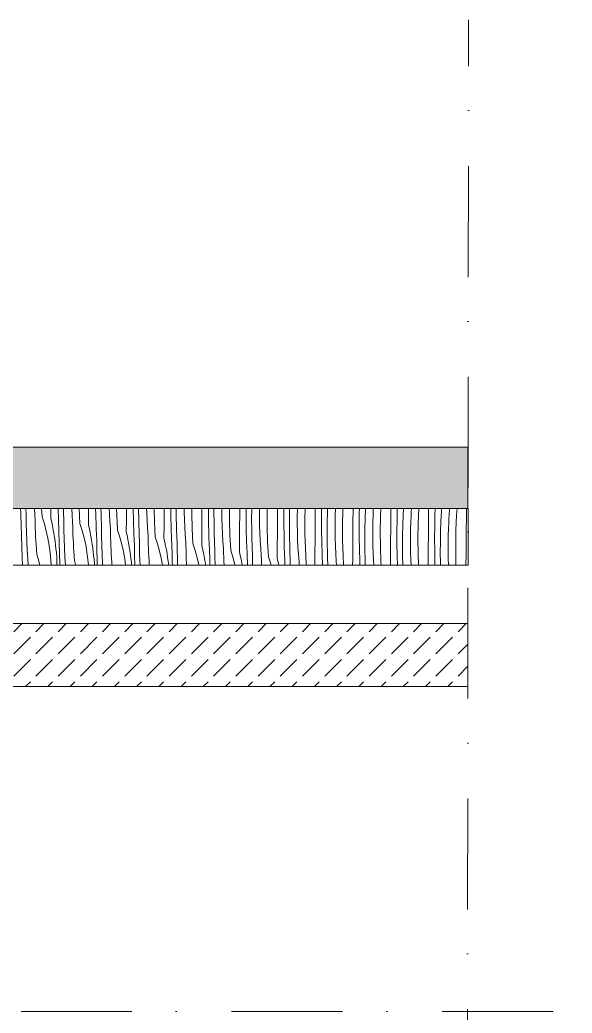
# Model space of a CAD drawing. Header units: millimetres. Extents: x -7826 to 55813, y 465 to 25965.
# Drawn here: x 41489 to 43247, y 19689 to 22848 of the extents above; entities that cross this region are included whole.
import ezdxf

# ---------------------------------------------------------------- set-up
doc = ezdxf.new("R2010")
doc.units = ezdxf.units.MM
doc.linetypes.add('Dot & Dashed', pattern=[670.277762, 352.777767, -176.388884, 0, -141.111112])
doc.layers.add('2D Drafting - General2', color=251, linetype='Continuous', lineweight=15)
doc.layers.add('2D Drafting - General81', color=251, linetype='Continuous', lineweight=20)

# ---------------------------------------------------------------- blocks, each defined once
blk = doc.blocks.new('*X24')
at = {"layer": '2D Drafting - General81', "linetype": 'Continuous'}
for p, q in [((-57324, 69532.2), (-57324.5, 69546.6)), ((-57323.8, 69527.5), (-57324, 69532.2)), ((-57307.4, 69545.8), (-57307.5, 69546.6)), ((-57307.2, 69540.2), (-57307.4, 69545.8)), ((-57307, 69534.7), (-57307.2, 69540.2)), ((-57306.7, 69529.1), (-57307, 69534.7)), ((-57306.4, 69500.5), (-57306.7, 69529.1)), ((-57278.7, 69524.2), (-57280.4, 69546.6)), ((-57255.9, 69520.1), (-57257.3, 69546.6)), ((-57228.1, 69515.2), (-57227.9, 69546.6)), ((-57203.9, 69511), (-57205.2, 69546.6)), ((-57188, 69541.2), (-57188.1, 69546.6)), ((-57187.8, 69535.7), (-57188, 69541.2)), ((-57187.6, 69530.1), (-57187.8, 69535.7)), ((-57187.4, 69524.6), (-57187.6, 69530.1)), ((-57160.4, 69527.1), (-57161.6, 69546.6)), ((-57135.8, 69499), (-57138.4, 69546.6)), ((-57108, 69494.1), (-57107.8, 69533.4)), ((-57107.8, 69533.4), (-57107.7, 69546.6)), ((-57085.2, 69527.9), (-57085.7, 69546.6)), ((-57068.2, 69531.2), (-57068.6, 69546.6)), ((-57068.1, 69525.6), (-57068.2, 69531.2)), ((-57041.8, 69530), (-57042.6, 69546.6)), ((-57040.4, 69505.9), (-57041.8, 69530)), ((-57018.3, 69525.6), (-57018.9, 69546.6)), ((-56987.7, 69512.2), (-56987.4, 69546.6)), ((-56966.2, 69544.9), (-56966.2, 69546.6)), ((-56965.2, 69506.8), (-56966.2, 69544.9)), ((-56948.9, 69543), (-56948.9, 69546.6)), ((-56948.2, 69510), (-56948.9, 69543)), ((-56922.8, 69533), (-56923.3, 69546.6)), ((-56921.8, 69508.8), (-56922.8, 69533)), ((-56898.2, 69504.4), (-56899.5, 69546.6)), ((-56867.6, 69491.1), (-56867.3, 69530.4)), ((-56867.3, 69530.4), (-56867.2, 69546.6)), ((-56846.1, 69523.7), (-56846.4, 69546.6)), ((-56828.8, 69521.9), (-56829, 69546.6)), ((-56803.5, 69535.9), (-56803.7, 69546.6)), ((-56802.8, 69511.8), (-56803.5, 69535.9)), ((-56779.6, 69531), (-56779.7, 69546.6)), ((-56778.2, 69483.2), (-56779.6, 69531)), ((-56747.3, 69509.2), (-56747, 69546.6)), ((-56726.6, 69540.7), (-56726.6, 69546.6)), ((-56726, 69502.6), (-56726.6, 69540.7)), ((-56709, 69533.7), (-56708.9, 69546.6)), ((-56708.7, 69500.7), (-56709, 69533.7)), ((-56683.8, 69538.9), (-56683.8, 69546.6)), ((-56683.4, 69514.8), (-56683.8, 69538.9)), ((-56659.5, 69509.8), (-56659.7, 69546.6)), ((-56626.9, 69527.4), (-56626.8, 69546.6)), ((-56606.5, 69519.6), (-56606.6, 69546.6)), ((-56588.9, 69512.6), (-56588.7, 69545.6)), ((-56588.7, 69545.6), (-56588.6, 69546.6)), ((-56563.7, 69541.9), (-56563.7, 69546.6)), ((-56563.7, 69517.7), (-56563.7, 69541.9)), ((-56539.7, 69536.5), (-56539.6, 69546.6)), ((-56539.4, 69488.7), (-56539.7, 69536.5)), ((-56506.9, 69506.2), (-56506.6, 69545.6)), ((-56506.6, 69545.6), (-56506.6, 69546.6)), ((-56486.6, 69536.5), (-56486.6, 69546.6)), ((-56486.5, 69498.4), (-56486.6, 69536.5)), ((-56468.6, 69524.4), (-56468.2, 69546.6)), ((-56443.7, 69520.7), (-56443.3, 69544.9)), ((-56443.3, 69544.9), (-56443.2, 69546.6)), ((-56419.7, 69515.3), (-56419.1, 69546.6)), ((-56386.5, 69524.4), (-56386.3, 69546.6)), ((-56366.6, 69515.4), (-56366.4, 69546.6)), ((-56348.5, 69503.3), (-56347.9, 69536.3)), ((-56347.9, 69536.3), (-56347.5, 69546.6)), ((-56323.2, 69523.7), (-56322.5, 69546.6)), ((-56299.6, 69494.1), (-56298.8, 69542)), ((-56298.8, 69542), (-56298.6, 69546.6)), ((-56266.4, 69503.3), (-56266.1, 69542.6)), ((-56266.1, 69542.6), (-56266.1, 69546.6)), ((-56246.5, 69494.2), (-56246.3, 69532.4)), ((-56246.3, 69532.4), (-56246, 69546.6)), ((-56227.8, 69515.1), (-56226.7, 69546.6)), ((-56202.4, 69526.7), (-56201.8, 69541.2)), ((-56201.8, 69541.2), (-56201.5, 69546.6)), ((-56178.7, 69520.8), (-56177.6, 69546.6)), ((-56146, 69521.4), (-56145.8, 69546.6)), ((-56126.2, 69511.2), (-56125.6, 69546.6)), ((-56106.6, 69527), (-56105.7, 69546.6)), ((-56081.7, 69520), (-56081, 69534.5)), ((-56081, 69534.5), (-56080.3, 69546.6)), ((-56058.6, 69499.6), (-56056.7, 69546.6)), ((-56026, 69500.3), (-56025.7, 69539.6)), ((-56025.7, 69539.6), (-56025.6, 69546.6)), ((-56006.1, 69490), (-56005.5, 69528.2)), ((-56005.5, 69528.2), (-56005, 69546.6)), ((-55986.5, 69505.8), (-55985, 69538.8)), ((-55985, 69538.8), (-55984.5, 69546.6)), ((-55960.1, 69527.8), (-55959.1, 69542.3)), ((-55959.1, 69542.3), (-55958.7, 69546.6)), ((-55936.6, 69526.2), (-55935.3, 69546.6)), ((-55905.6, 69518.4), (-55905.3, 69546.6)), ((-57323.6, 69522.8), (-57323.8, 69527.5)), ((-57323.4, 69518.1), (-57323.6, 69522.8)), ((-57323.2, 69513.5), (-57323.4, 69518.1)), ((-57323, 69508.8), (-57323.2, 69513.5)), ((-57322.7, 69504.1), (-57323, 69508.8)), ((-57322.5, 69499.4), (-57322.7, 69504.1)), ((-57322.3, 69494.8), (-57322.5, 69499.4)), ((-57305.7, 69472), (-57306.4, 69500.5)), ((-57278.4, 69510.9), (-57278.7, 69524.2)), ((-57278.1, 69497.5), (-57278.4, 69510.9)), ((-57277.6, 69484.2), (-57278.1, 69497.5)), ((-57255.9, 69520.1), (-57248.7, 69497.8)), ((-57248.7, 69497.8), (-57242.4, 69475.1)), ((-57228.1, 69515.2), (-57225.4, 69503.3)), ((-57225.4, 69503.3), (-57222.8, 69491.3)), ((-57203.7, 69506.3), (-57203.9, 69511)), ((-57203.5, 69501.6), (-57203.7, 69506.3)), ((-57203.3, 69497), (-57203.5, 69501.6)), ((-57203.1, 69492.3), (-57203.3, 69497)), ((-57187.2, 69519), (-57187.4, 69524.6)), ((-57186.9, 69513.5), (-57187.2, 69519)), ((-57186.7, 69507.9), (-57186.9, 69513.5)), ((-57186.3, 69479.4), (-57186.7, 69507.9)), ((-57158.6, 69503), (-57160.4, 69527.1)), ((-57158.4, 69489.7), (-57158.6, 69503)), ((-57135.8, 69499), (-57128.6, 69476.6)), ((-57083.9, 69489.8), (-57085.2, 69527.9)), ((-57067.9, 69520.1), (-57068.1, 69525.6)), ((-57067.7, 69514.5), (-57067.9, 69520.1)), ((-57067.5, 69509), (-57067.7, 69514.5)), ((-57067.3, 69503.4), (-57067.5, 69509)), ((-57067.1, 69497.9), (-57067.3, 69503.4)), ((-57066.9, 69492.3), (-57067.1, 69497.9)), ((-57038.6, 69481.8), (-57040.4, 69505.9)), ((-57015.7, 69477.8), (-57018.3, 69525.6)), ((-56987.9, 69472.9), (-56987.7, 69512.2)), ((-56963.8, 69468.6), (-56965.2, 69506.8)), ((-56948, 69504.4), (-56948.2, 69510)), ((-56947.8, 69498.9), (-56948, 69504.4)), ((-56947.7, 69493.3), (-56947.8, 69498.9)), ((-56920.3, 69484.7), (-56921.8, 69508.8)), ((-56895.7, 69456.6), (-56898.2, 69504.4)), ((-56845.1, 69485.6), (-56846.1, 69523.7)), ((-56828.1, 69488.8), (-56828.8, 69521.9)), ((-56801.7, 69487.7), (-56802.8, 69511.8)), ((-56747.5, 69469.9), (-56747.3, 69509.2)), ((-56725, 69464.4), (-56726, 69502.6)), ((-56708, 69467.6), (-56708.7, 69500.7)), ((-56682.7, 69490.6), (-56683.4, 69514.8)), ((-56658.1, 69462), (-56659.5, 69509.8)), ((-56627.2, 69488.1), (-56626.9, 69527.4)), ((-56606, 69481.4), (-56606.5, 69519.6)), ((-56588.6, 69479.5), (-56588.9, 69512.6)), ((-56563.4, 69493.6), (-56563.7, 69517.7)), ((-56507.1, 69466.9), (-56506.9, 69506.2)), ((-56485.9, 69460.2), (-56486.5, 69498.4)), ((-56468.8, 69491.4), (-56468.6, 69524.4)), ((-56443.7, 69496.6), (-56443.7, 69520.7)), ((-56443.3, 69472.4), (-56443.7, 69496.6)), ((-56419.4, 69467.5), (-56419.7, 69515.3)), ((-56386.8, 69485.1), (-56386.5, 69524.4)), ((-56366.4, 69477.2), (-56366.6, 69515.4)), ((-56348.7, 69470.2), (-56348.5, 69503.3)), ((-56323.6, 69499.5), (-56323.2, 69523.7)), ((-56323.6, 69475.4), (-56323.6, 69499.5)), ((-56266.7, 69463.9), (-56266.4, 69503.3)), ((-56228.5, 69482.1), (-56227.8, 69515.1)), ((-56203.5, 69478.4), (-56203.2, 69502.5)), ((-56203.2, 69502.5), (-56202.4, 69526.7)), ((-56179.5, 69473), (-56178.7, 69520.8)), ((-56146.4, 69482.1), (-56146, 69521.4)), ((-56126.4, 69473), (-56126.2, 69511.2)), ((-56107.7, 69494), (-56106.6, 69527)), ((-56083.1, 69481.3), (-56082.4, 69505.5)), ((-56082.4, 69505.5), (-56081.7, 69520)), ((-56059.5, 69451.8), (-56058.6, 69499.6)), ((-56026.3, 69460.9), (-56026, 69500.3)), ((-55987.7, 69472.8), (-55986.5, 69505.8)), ((-55962.3, 69484.3), (-55961.7, 69498.8)), ((-55961.7, 69498.8), (-55960.9, 69513.3)), ((-55960.9, 69513.3), (-55960.1, 69527.8)), ((-55938.6, 69478.4), (-55936.6, 69526.2)), ((-55905.9, 69479.1), (-55905.6, 69518.4)), ((-57321.7, 69459.9), (-57322.3, 69494.8)), ((-57304.7, 69443.4), (-57305.7, 69472)), ((-57277.1, 69470.9), (-57277.6, 69484.2)), ((-57276.4, 69457.6), (-57277.1, 69470.9)), ((-57242.4, 69475.1), (-57237.2, 69452.1)), ((-57222.8, 69491.3), (-57220.5, 69479.2)), ((-57220.5, 69479.2), (-57218.4, 69467.1)), ((-57218.4, 69467.1), (-57216.5, 69455)), ((-57202.9, 69487.6), (-57203.1, 69492.3)), ((-57202.7, 69482.9), (-57202.9, 69487.6)), ((-57202.4, 69478.3), (-57202.7, 69482.9)), ((-57202.2, 69473.6), (-57202.4, 69478.3)), ((-57201.6, 69438.7), (-57202.2, 69473.6)), ((-57185.7, 69450.8), (-57186.3, 69479.4)), ((-57158, 69476.4), (-57158.4, 69489.7)), ((-57157.6, 69463.1), (-57158, 69476.4)), ((-57128.6, 69476.6), (-57122.4, 69453.9)), ((-57108, 69494.1), (-57105.3, 69482.1)), ((-57105.3, 69482.1), (-57102.8, 69470.1)), ((-57102.8, 69470.1), (-57100.5, 69458)), ((-57083.7, 69485.1), (-57083.9, 69489.8)), ((-57083.5, 69480.5), (-57083.7, 69485.1)), ((-57083.3, 69475.8), (-57083.5, 69480.5)), ((-57083, 69471.1), (-57083.3, 69475.8)), ((-57082.8, 69466.4), (-57083, 69471.1)), ((-57082.6, 69461.8), (-57082.8, 69466.4)), ((-57066.6, 69486.8), (-57066.9, 69492.3)), ((-57066.3, 69458.2), (-57066.6, 69486.8)), ((-57038.3, 69468.5), (-57038.6, 69481.8)), ((-57037.9, 69455.2), (-57038.3, 69468.5)), ((-57015.7, 69477.8), (-57008.5, 69455.4)), ((-56987.9, 69472.9), (-56985.2, 69460.9)), ((-56963.6, 69464), (-56963.8, 69468.6)), ((-56947.5, 69487.8), (-56947.7, 69493.3)), ((-56947.2, 69482.2), (-56947.5, 69487.8)), ((-56947, 69476.7), (-56947.2, 69482.2)), ((-56946.8, 69471.1), (-56947, 69476.7)), ((-56946.5, 69465.6), (-56946.8, 69471.1)), ((-56946.2, 69437), (-56946.5, 69465.6)), ((-56918.5, 69460.7), (-56920.3, 69484.7)), ((-56867.9, 69451.7), (-56867.6, 69491.1)), ((-56843.7, 69447.5), (-56845.1, 69485.6)), ((-56827.9, 69483.3), (-56828.1, 69488.8)), ((-56827.8, 69477.7), (-56827.9, 69483.3)), ((-56827.6, 69472.2), (-56827.8, 69477.7)), ((-56827.4, 69466.6), (-56827.6, 69472.2)), ((-56827.2, 69461.1), (-56827.4, 69466.6)), ((-56800.2, 69463.6), (-56801.7, 69487.7)), ((-56775.6, 69435.5), (-56778.2, 69483.2)), ((-56747.8, 69430.6), (-56747.5, 69469.9)), ((-56707.9, 69462.1), (-56708, 69467.6)), ((-56681.6, 69466.5), (-56682.7, 69490.6)), ((-56680.2, 69442.4), (-56681.6, 69466.5)), ((-56627.5, 69448.7), (-56627.2, 69488.1)), ((-56605, 69443.3), (-56606, 69481.4)), ((-56588, 69446.5), (-56588.6, 69479.5)), ((-56562.6, 69469.5), (-56563.4, 69493.6)), ((-56561.6, 69445.3), (-56562.6, 69469.5)), ((-56538, 69440.9), (-56539.4, 69488.7)), ((-56507.4, 69427.6), (-56507.1, 69466.9)), ((-56468.6, 69458.3), (-56468.8, 69491.4)), ((-56442.6, 69448.3), (-56443.3, 69472.4)), ((-56418, 69419.7), (-56419.4, 69467.5)), ((-56387.1, 69445.7), (-56386.8, 69485.1)), ((-56365.8, 69439.1), (-56366.4, 69477.2)), ((-56348.5, 69437.2), (-56348.7, 69470.2)), ((-56323.2, 69451.2), (-56323.6, 69475.4)), ((-56299.3, 69446.3), (-56299.6, 69494.1)), ((-56246.3, 69456), (-56246.5, 69494.2)), ((-56228.7, 69449), (-56228.5, 69482.1)), ((-56203.5, 69454.2), (-56203.5, 69478.4)), ((-56179.2, 69425.2), (-56179.5, 69473)), ((-56146.7, 69442.7), (-56146.4, 69482.1)), ((-56126.3, 69434.9), (-56126.4, 69473)), ((-56108.4, 69460.9), (-56107.7, 69494)), ((-56083.5, 69457.2), (-56083.1, 69481.3)), ((-56006.4, 69451.9), (-56006.1, 69490)), ((-55988.3, 69439.8), (-55987.7, 69472.8)), ((-55963, 69460.2), (-55962.3, 69484.3)), ((-55939.4, 69430.6), (-55938.6, 69478.4)), ((-55906.2, 69439.7), (-55905.9, 69479.1)), ((-57320.8, 69425), (-57321.7, 69459.9)), ((-57303.3, 69414.9), (-57304.7, 69443.4)), ((-57275.7, 69444.3), (-57276.4, 69457.6)), ((-57274.9, 69431), (-57275.7, 69444.3)), ((-57237.2, 69452.1), (-57233, 69429)), ((-57216.5, 69455), (-57214.8, 69442.9)), ((-57214.8, 69442.9), (-57213.2, 69430.7)), ((-57200.7, 69403.8), (-57201.6, 69438.7)), ((-57184.6, 69422.2), (-57185.7, 69450.8)), ((-57157, 69449.7), (-57157.6, 69463.1)), ((-57156.4, 69436.4), (-57157, 69449.7)), ((-57155.6, 69423.1), (-57156.4, 69436.4)), ((-57122.4, 69453.9), (-57117.1, 69431)), ((-57100.5, 69458), (-57098.3, 69446)), ((-57098.3, 69446), (-57096.4, 69433.8)), ((-57096.4, 69433.8), (-57094.7, 69421.7)), ((-57082.4, 69457.1), (-57082.6, 69461.8)), ((-57082.1, 69452.4), (-57082.4, 69457.1)), ((-57081.5, 69417.5), (-57082.1, 69452.4)), ((-57065.6, 69429.6), (-57066.3, 69458.2)), ((-57037.5, 69441.9), (-57037.9, 69455.2)), ((-57036.9, 69428.6), (-57037.5, 69441.9)), ((-57008.5, 69455.4), (-57002.3, 69432.7)), ((-56985.2, 69460.9), (-56982.7, 69448.9)), ((-56982.7, 69448.9), (-56980.4, 69436.9)), ((-56980.4, 69436.9), (-56978.3, 69424.8)), ((-56963.4, 69459.3), (-56963.6, 69464)), ((-56963.2, 69454.6), (-56963.4, 69459.3)), ((-56963, 69449.9), (-56963.2, 69454.6)), ((-56962.8, 69445.3), (-56963, 69449.9)), ((-56962.5, 69440.6), (-56962.8, 69445.3)), ((-56962.3, 69435.9), (-56962.5, 69440.6)), ((-56962.1, 69431.3), (-56962.3, 69435.9)), ((-56945.5, 69408.5), (-56946.2, 69437)), ((-56918.2, 69447.3), (-56918.5, 69460.7)), ((-56917.9, 69434), (-56918.2, 69447.3)), ((-56917.4, 69420.7), (-56917.9, 69434)), ((-56895.7, 69456.6), (-56888.5, 69434.3)), ((-56888.5, 69434.3), (-56882.2, 69411.6)), ((-56867.9, 69451.7), (-56865.2, 69439.8)), ((-56865.2, 69439.8), (-56862.6, 69427.8)), ((-56843.5, 69442.8), (-56843.7, 69447.5)), ((-56843.3, 69438.1), (-56843.5, 69442.8)), ((-56843.1, 69433.5), (-56843.3, 69438.1)), ((-56842.9, 69428.8), (-56843.1, 69433.5)), ((-56827, 69455.5), (-56827.2, 69461.1)), ((-56826.7, 69450), (-56827, 69455.5)), ((-56826.5, 69444.4), (-56826.7, 69450)), ((-56826.1, 69415.9), (-56826.5, 69444.4)), ((-56798.4, 69439.5), (-56800.2, 69463.6)), ((-56798.2, 69426.2), (-56798.4, 69439.5)), ((-56775.6, 69435.5), (-56768.4, 69413.1)), ((-56723.7, 69426.3), (-56725, 69464.4)), ((-56707.7, 69456.5), (-56707.9, 69462.1)), ((-56707.5, 69451), (-56707.7, 69456.5)), ((-56707.3, 69445.4), (-56707.5, 69451)), ((-56707.1, 69439.9), (-56707.3, 69445.4)), ((-56706.9, 69434.4), (-56707.1, 69439.9)), ((-56706.7, 69428.8), (-56706.9, 69434.4)), ((-56678.4, 69418.3), (-56680.2, 69442.4)), ((-56655.5, 69414.3), (-56658.1, 69462)), ((-56627.7, 69409.4), (-56627.5, 69448.7)), ((-56603.6, 69405.1), (-56605, 69443.3)), ((-56587.8, 69440.9), (-56588, 69446.5)), ((-56587.6, 69435.4), (-56587.8, 69440.9)), ((-56587.4, 69429.8), (-56587.6, 69435.4)), ((-56560.1, 69421.2), (-56561.6, 69445.3)), ((-56535.5, 69393.1), (-56538, 69440.9)), ((-56484.9, 69422.1), (-56485.9, 69460.2)), ((-56467.9, 69425.3), (-56468.6, 69458.3)), ((-56441.5, 69424.2), (-56442.6, 69448.3)), ((-56387.3, 69406.4), (-56387.1, 69445.7)), ((-56364.8, 69400.9), (-56365.8, 69439.1)), ((-56347.8, 69404.1), (-56348.5, 69437.2)), ((-56322.5, 69427.1), (-56323.2, 69451.2)), ((-56297.9, 69398.5), (-56299.3, 69446.3)), ((-56267, 69424.6), (-56266.7, 69463.9)), ((-56245.7, 69417.9), (-56246.3, 69456)), ((-56228.4, 69416), (-56228.7, 69449)), ((-56203.2, 69430.1), (-56203.5, 69454.2)), ((-56146.9, 69403.4), (-56146.7, 69442.7)), ((-56125.7, 69396.7), (-56126.3, 69434.9)), ((-56108.6, 69427.9), (-56108.4, 69460.9)), ((-56083.5, 69433.1), (-56083.5, 69457.2)), ((-56059.2, 69404), (-56059.5, 69451.8)), ((-56026.6, 69421.6), (-56026.3, 69460.9)), ((-56006.2, 69413.7), (-56006.4, 69451.9)), ((-55988.5, 69406.7), (-55988.3, 69439.8)), ((-55963.4, 69436), (-55963, 69460.2)), ((-55963.4, 69411.9), (-55963.4, 69436)), ((-55906.5, 69400.4), (-55906.2, 69439.7)), ((-57319.6, 69390.1), (-57320.8, 69425)), ((-57301.6, 69386.3), (-57303.3, 69414.9)), ((-57273.9, 69417.7), (-57274.9, 69431)), ((-57273.8, 69413.8), (-57273.9, 69417.7)), ((-57273.4, 69409.9), (-57273.8, 69413.8)), ((-57273, 69405.9), (-57273.4, 69409.9)), ((-57272.4, 69402), (-57273, 69405.9)), ((-57271.7, 69398.1), (-57272.4, 69402)), ((-57233, 69429), (-57229.9, 69405.7)), ((-57229.9, 69405.7), (-57227.7, 69382.3)), ((-57213.2, 69430.7), (-57211.9, 69418.5)), ((-57211.1, 69413.2), (-57211.9, 69418.5)), ((-57210.4, 69407.8), (-57211.1, 69413.2)), ((-57209.8, 69402.5), (-57210.4, 69407.8)), ((-57209.4, 69397.1), (-57209.8, 69402.5)), ((-57199.6, 69368.9), (-57200.7, 69403.8)), ((-57183.3, 69393.7), (-57184.6, 69422.2)), ((-57154.8, 69409.8), (-57155.6, 69423.1)), ((-57153.9, 69396.6), (-57154.8, 69409.8)), ((-57117.1, 69431), (-57113, 69407.8)), ((-57113, 69407.8), (-57109.8, 69384.5)), ((-57094.7, 69421.7), (-57093.2, 69409.5)), ((-57093.2, 69409.5), (-57091.8, 69397.3)), ((-57080.7, 69382.6), (-57081.5, 69417.5)), ((-57064.6, 69401.1), (-57065.6, 69429.6)), ((-57036.3, 69415.3), (-57036.9, 69428.6)), ((-57035.6, 69402), (-57036.3, 69415.3)), ((-57034.7, 69388.7), (-57035.6, 69402)), ((-57002.3, 69432.7), (-56997.1, 69409.8)), ((-56997.1, 69409.8), (-56992.9, 69386.7)), ((-56978.3, 69424.8), (-56976.3, 69412.7)), ((-56976.3, 69412.7), (-56974.6, 69400.5)), ((-56961.5, 69396.3), (-56962.1, 69431.3)), ((-56944.5, 69379.9), (-56945.5, 69408.5)), ((-56916.9, 69407.4), (-56917.4, 69420.7)), ((-56916.2, 69394.1), (-56916.9, 69407.4)), ((-56882.2, 69411.6), (-56877, 69388.6)), ((-56862.6, 69427.8), (-56860.3, 69415.7)), ((-56860.3, 69415.7), (-56858.2, 69403.6)), ((-56858.2, 69403.6), (-56856.3, 69391.5)), ((-56842.7, 69424.1), (-56842.9, 69428.8)), ((-56842.5, 69419.4), (-56842.7, 69424.1)), ((-56842.2, 69414.8), (-56842.5, 69419.4)), ((-56842, 69410.1), (-56842.2, 69414.8)), ((-56841.4, 69375.2), (-56842, 69410.1)), ((-56825.4, 69387.3), (-56826.1, 69415.9)), ((-56797.8, 69412.9), (-56798.2, 69426.2)), ((-56797.4, 69399.5), (-56797.8, 69412.9)), ((-56768.4, 69413.1), (-56762.2, 69390.4)), ((-56747.8, 69430.6), (-56745.1, 69418.6)), ((-56745.1, 69418.6), (-56742.6, 69406.6)), ((-56742.6, 69406.6), (-56740.3, 69394.5)), ((-56723.5, 69421.6), (-56723.7, 69426.3)), ((-56723.3, 69417), (-56723.5, 69421.6)), ((-56723.1, 69412.3), (-56723.3, 69417)), ((-56722.8, 69407.6), (-56723.1, 69412.3)), ((-56722.6, 69402.9), (-56722.8, 69407.6)), ((-56722.4, 69398.3), (-56722.6, 69402.9)), ((-56706.4, 69423.3), (-56706.7, 69428.8)), ((-56706.1, 69394.7), (-56706.4, 69423.3)), ((-56678.1, 69405), (-56678.4, 69418.3)), ((-56677.7, 69391.7), (-56678.1, 69405)), ((-56655.5, 69414.3), (-56648.3, 69391.9)), ((-56627.7, 69409.4), (-56625, 69397.4)), ((-56603.4, 69400.5), (-56603.6, 69405.1)), ((-56587.3, 69424.3), (-56587.4, 69429.8)), ((-56587, 69418.7), (-56587.3, 69424.3)), ((-56586.8, 69413.2), (-56587, 69418.7)), ((-56586.6, 69407.6), (-56586.8, 69413.2)), ((-56586.3, 69402.1), (-56586.6, 69407.6)), ((-56586, 69373.5), (-56586.3, 69402.1)), ((-56558.3, 69397.1), (-56560.1, 69421.2)), ((-56507.7, 69388.2), (-56507.4, 69427.6)), ((-56483.5, 69384), (-56484.9, 69422.1)), ((-56467.7, 69419.8), (-56467.9, 69425.3)), ((-56467.6, 69414.2), (-56467.7, 69419.8)), ((-56467.4, 69408.7), (-56467.6, 69414.2)), ((-56467.2, 69403.1), (-56467.4, 69408.7)), ((-56467, 69397.6), (-56467.2, 69403.1)), ((-56440, 69400.1), (-56441.5, 69424.2)), ((-56415.4, 69371.9), (-56418, 69419.7)), ((-56387.6, 69367), (-56387.3, 69406.4)), ((-56347.7, 69398.6), (-56347.8, 69404.1)), ((-56321.4, 69403), (-56322.5, 69427.1)), ((-56320, 69378.9), (-56321.4, 69403)), ((-56267.3, 69385.2), (-56267, 69424.6)), ((-56244.8, 69379.7), (-56245.7, 69417.9)), ((-56227.8, 69383), (-56228.4, 69416)), ((-56202.4, 69405.9), (-56203.2, 69430.1)), ((-56201.4, 69381.8), (-56202.4, 69405.9)), ((-56177.8, 69377.4), (-56179.2, 69425.2)), ((-56147.2, 69366.6), (-56146.9, 69403.4)), ((-56108.4, 69394.8), (-56108.6, 69427.9)), ((-56083.1, 69408.9), (-56083.5, 69433.1)), ((-56082.4, 69384.8), (-56083.1, 69408.9)), ((-56058.1, 69366.6), (-56059.2, 69404)), ((-56026.9, 69382.2), (-56026.6, 69421.6)), ((-56005.6, 69375.6), (-56006.2, 69413.7)), ((-55988.3, 69373.7), (-55988.5, 69406.7)), ((-55963, 69387.7), (-55963.4, 69411.9)), ((-55939.1, 69382.8), (-55939.4, 69430.6)), ((-57318.7, 69366.6), (-57319.6, 69390.1)), ((-57300.2, 69366.6), (-57301.6, 69386.3)), ((-57270.8, 69394.3), (-57271.7, 69398.1)), ((-57269.8, 69390.5), (-57270.8, 69394.3)), ((-57268.7, 69386.7), (-57269.8, 69390.5)), ((-57263, 69366.6), (-57268.7, 69386.7)), ((-57227.7, 69382.3), (-57227, 69366.6)), ((-57209, 69391.8), (-57209.4, 69397.1)), ((-57208.8, 69386.4), (-57209, 69391.8)), ((-57209, 69366.6), (-57208.8, 69375.6)), ((-57208.8, 69381), (-57208.8, 69386.4)), ((-57208.8, 69375.6), (-57208.8, 69381)), ((-57181.7, 69366.6), (-57183.3, 69393.7)), ((-57153.7, 69392.6), (-57153.9, 69396.6)), ((-57153.4, 69388.7), (-57153.7, 69392.6)), ((-57152.9, 69384.8), (-57153.4, 69388.7)), ((-57152.3, 69380.9), (-57152.9, 69384.8)), ((-57151.6, 69377), (-57152.3, 69380.9)), ((-57150.7, 69373.1), (-57151.6, 69377)), ((-57149.7, 69369.3), (-57150.7, 69373.1)), ((-57109.8, 69384.5), (-57108.2, 69366.6)), ((-57091, 69392), (-57091.8, 69397.3)), ((-57090.3, 69386.7), (-57091, 69392)), ((-57089.7, 69381.3), (-57090.3, 69386.7)), ((-57089.3, 69376), (-57089.7, 69381.3)), ((-57089, 69370.6), (-57089.3, 69376)), ((-57088.8, 69366.6), (-57089, 69370.6)), ((-57080.1, 69366.6), (-57080.7, 69382.6)), ((-57063.2, 69372.5), (-57064.6, 69401.1)), ((-57062.9, 69366.6), (-57063.2, 69372.5)), ((-57033.8, 69375.4), (-57034.7, 69388.7)), ((-57033.6, 69371.4), (-57033.8, 69375.4)), ((-57033.3, 69367.5), (-57033.6, 69371.4)), ((-56992.9, 69386.7), (-56990.2, 69366.6)), ((-56974.6, 69400.5), (-56973.1, 69388.3)), ((-56973.1, 69388.3), (-56971.8, 69376.2)), ((-56970.9, 69370.8), (-56971.8, 69376.2)), ((-56970.4, 69366.6), (-56970.9, 69370.8)), ((-56960.7, 69366.6), (-56961.5, 69396.3)), ((-56943.9, 69366.6), (-56944.5, 69379.9)), ((-56915.5, 69380.8), (-56916.2, 69394.1)), ((-56914.7, 69367.5), (-56915.5, 69380.8)), ((-56877, 69388.6), (-56873, 69366.6)), ((-56856.3, 69391.5), (-56854.6, 69379.4)), ((-56854.6, 69379.4), (-56853, 69367.2)), ((-56841.2, 69366.6), (-56841.4, 69375.2)), ((-56824.7, 69366.6), (-56825.4, 69387.3)), ((-56796.8, 69386.2), (-56797.4, 69399.5)), ((-56796.2, 69372.9), (-56796.8, 69386.2)), ((-56795.8, 69366.6), (-56796.2, 69372.9)), ((-56762.2, 69390.4), (-56756.9, 69367.5)), ((-56740.3, 69394.5), (-56738.1, 69382.4)), ((-56738.1, 69382.4), (-56736.2, 69370.3)), ((-56736.2, 69370.3), (-56735.7, 69366.6)), ((-56722.2, 69393.6), (-56722.4, 69398.3)), ((-56721.9, 69388.9), (-56722.2, 69393.6)), ((-56721.5, 69366.6), (-56721.9, 69388.9)), ((-56705.4, 69366.6), (-56706.1, 69394.7)), ((-56677.3, 69378.4), (-56677.7, 69391.7)), ((-56676.8, 69366.6), (-56677.3, 69378.4)), ((-56648.3, 69391.9), (-56642.1, 69369.2)), ((-56625, 69397.4), (-56622.5, 69385.4)), ((-56622.5, 69385.4), (-56620.2, 69373.4)), ((-56620.2, 69373.4), (-56619, 69366.6)), ((-56603.2, 69395.8), (-56603.4, 69400.5)), ((-56603, 69391.1), (-56603.2, 69395.8)), ((-56602.8, 69386.4), (-56603, 69391.1)), ((-56602.5, 69381.8), (-56602.8, 69386.4)), ((-56602.3, 69377.1), (-56602.5, 69381.8)), ((-56602.1, 69372.4), (-56602.3, 69377.1)), ((-56601.8, 69367.7), (-56602.1, 69372.4)), ((-56585.8, 69366.6), (-56586, 69373.5)), ((-56558, 69383.8), (-56558.3, 69397.1)), ((-56557.7, 69370.5), (-56558, 69383.8)), ((-56557.5, 69366.6), (-56557.7, 69370.5)), ((-56535.5, 69393.1), (-56528.2, 69370.7)), ((-56528.2, 69370.7), (-56527.1, 69366.6)), ((-56507.7, 69388.2), (-56505, 69376.2)), ((-56505, 69376.2), (-56502.9, 69366.6)), ((-56483.3, 69379.3), (-56483.5, 69384)), ((-56483.1, 69374.6), (-56483.3, 69379.3)), ((-56482.9, 69369.9), (-56483.1, 69374.6)), ((-56466.8, 69392), (-56467, 69397.6)), ((-56466.5, 69386.5), (-56466.8, 69392)), ((-56466.3, 69380.9), (-56466.5, 69386.5)), ((-56466.1, 69366.6), (-56466.3, 69380.9)), ((-56438.2, 69376), (-56440, 69400.1)), ((-56438, 69366.6), (-56438.2, 69376)), ((-56415.4, 69371.9), (-56413.7, 69366.6)), ((-56363.6, 69366.6), (-56364.8, 69400.9)), ((-56347.5, 69393), (-56347.7, 69398.6)), ((-56347.3, 69387.5), (-56347.5, 69393)), ((-56347.1, 69381.9), (-56347.3, 69387.5)), ((-56346.9, 69376.4), (-56347.1, 69381.9)), ((-56346.7, 69370.8), (-56346.9, 69376.4)), ((-56346.5, 69366.6), (-56346.7, 69370.8)), ((-56319.1, 69366.6), (-56320, 69378.9)), ((-56296.2, 69366.6), (-56297.9, 69398.5)), ((-56267.4, 69366.6), (-56267.3, 69385.2)), ((-56244.3, 69366.6), (-56244.8, 69379.7)), ((-56227.6, 69377.4), (-56227.8, 69383)), ((-56227.4, 69371.9), (-56227.6, 69377.4)), ((-56227.3, 69366.6), (-56227.4, 69371.9)), ((-56200.4, 69366.6), (-56201.4, 69381.8)), ((-56177.2, 69366.6), (-56177.8, 69377.4)), ((-56124.9, 69366.6), (-56125.7, 69396.7)), ((-56107.8, 69366.6), (-56108.4, 69394.8)), ((-56081.6, 69366.6), (-56082.4, 69384.8)), ((-56027, 69366.6), (-56026.9, 69382.2)), ((-56005.4, 69366.6), (-56005.6, 69375.6)), ((-55988.2, 69366.6), (-55988.3, 69373.7)), ((-55962.4, 69366.6), (-55963, 69387.7)), ((-55938.6, 69366.6), (-55939.1, 69382.8)), ((-55906.8, 69366.6), (-55906.5, 69400.4)), ((-57199.5, 69366.6), (-57199.6, 69368.9)), ((-57148.9, 69366.6), (-57149.7, 69369.3)), ((-57033.2, 69366.6), (-57033.3, 69367.5)), ((-56914.6, 69366.6), (-56914.7, 69367.5)), ((-56853, 69367.2), (-56853, 69366.6)), ((-56756.9, 69367.5), (-56756.8, 69366.6)), ((-56642.1, 69369.2), (-56641.5, 69366.6)), ((-56601.8, 69366.6), (-56601.8, 69367.7)), ((-56482.8, 69366.6), (-56482.9, 69369.9)), ((-56387.6, 69367), (-56387.5, 69366.6))]:
    blk.add_line(p, q, dxfattribs=at)
blk = doc.blocks.new('Wype_nienie_26')
at = {"layer": '2D Drafting - General2', "linetype": 'Continuous'}
for p, q in [((-55900.3, 69546.6), (-72935.9, 69546.6)), ((-55900.3, 69366.6), (-55900.3, 69546.6)), ((-72935.9, 69366.6), (-55900.3, 69366.6))]:
    blk.add_line(p, q, dxfattribs=at)
at = {"layer": '2D Drafting - General81', "linetype": 'Continuous'}
blk.add_blockref('*X24', (0, 0), dxfattribs=at)

msp = doc.modelspace()

# ---------------------------------------------------------------- hatches: boundary and pattern name
at = {"layer": '2D Drafting - General81', "linetype": 'Continuous'}
h = msp.add_hatch(dxfattribs=at)
h.set_pattern_fill('SOLID___DASHED', color=256, style=0, pattern_type=2)
h.set_pattern_definition([(45, (98815.82, -48252.71), (-70.71068, 70.71068), []), (45, (98780.46, -48217.35), (-70.71068, 70.71068), [75, -25])])
h.paths.add_polyline_path([(42915.51, 21293.88), (42915.51, 21489.43), (25880.53, 21489.43), (25879.94, 21293.88)], flags=0)
h = msp.add_hatch(dxfattribs=at)
h.set_pattern_fill('BETON', color=256, style=0, pattern_type=2)
h.set_pattern_definition([(45, (98815.82, -48252.71), (-70.71068, 70.71068), [75, -25]), (45, (98815.82, -48182), (-70.71068, 70.71068), [75, -25])])
h.paths.add_polyline_path([(39765.64, 20728.1), (39765.64, 20928.1), (42915.14, 20928.1), (42915.14, 20728.1)], flags=0)

# ---------------------------------------------------------------- linework, layer by layer
at = {"layer": '2D Drafting - General2', "linetype": 'Dot & Dashed'}
for p, q in [((42897.49, 4600.53), (42917.46, 22848.22)), ((46538.28, 19694.29), (25151.73, 19694.29))]:
    msp.add_line(p, q, dxfattribs=at)
at = {"layer": '2D Drafting - General2', "linetype": 'Continuous', "flags": 128}
for points in [[(42915.51, 21293.88), (42915.51, 21489.43), (25880.53, 21489.43), (25879.94, 21293.88)], [(39765.64, 20728.1), (39765.64, 20928.1), (42915.14, 20928.1), (42915.14, 20728.1)]]:
    msp.add_lwpolyline(points, close=True, dxfattribs=at)

# ---------------------------------------------------------------- block references
at = {"layer": '2D Drafting - General81', "linetype": 'Continuous'}
msp.add_blockref('Wype_nienie_26', (98815.82, -48252.71), dxfattribs=at)

doc.saveas('drawing.dxf')
